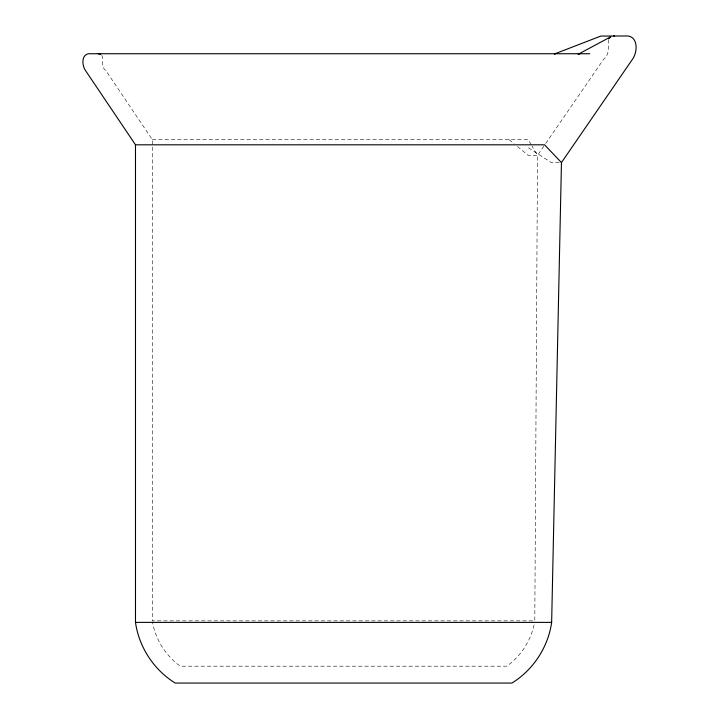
<?xml version="1.0" encoding="UTF-8"?>
<svg xmlns="http://www.w3.org/2000/svg" width="719" height="719" viewBox="0 0 719 719"><rect width="100%" height="100%" fill="white"/><g stroke="black" fill="none" stroke-linecap="round" stroke-linejoin="round"><path stroke-width="0.54" stroke-dasharray="3.6 2.7" d="M534.055 624.892C530.433 641.384 520.565 656.402 506.796 666.189L180.334 666.189C165.747 655.809 155.475 639.542 152.527 621.863M608.31 39.626C607.995 46.367 610.063 54.482 603.52 59.407L544.508 145.265M543.87 146.182L537.524 155.412L534.792 620.856L152.338 620.856L152.338 139.657L105.864 70.588C100.229 66.768 104.111 59.992 101.783 55.183M152.338 139.657L528.276 139.657L531.539 145.22M559.22 162.566L551.392 162.566L526.533 146.577M509.169 139.657L514.157 143.773M517.473 146.514L528.276 155.412L537.524 155.412L532.078 146.146"/><path stroke-width="1.08" d="M589.814 53.736L88.626 53.736C81.058 54.959 82.092 65.833 85.543 70.588L135.487 144.807L135.487 622.384C138.992 647.145 153.902 669.928 175.193 683.05L511.937 683.05C533.228 669.928 548.139 647.145 551.644 622.384L561.458 162.566L632.378 59.407C637.349 52.802 638.634 37.559 628.002 35.977L600.796 36.076L554.394 53.997L555.553 53.709M608.741 38.772L610.799 36.768L578.112 54.302L579.999 53.709M98.099 53.736L100.741 54.302M135.487 144.807L544.553 144.807L561.458 162.566M135.487 622.384L551.644 622.384M613.577 35.95L614.547 35.977"/></g></svg>
